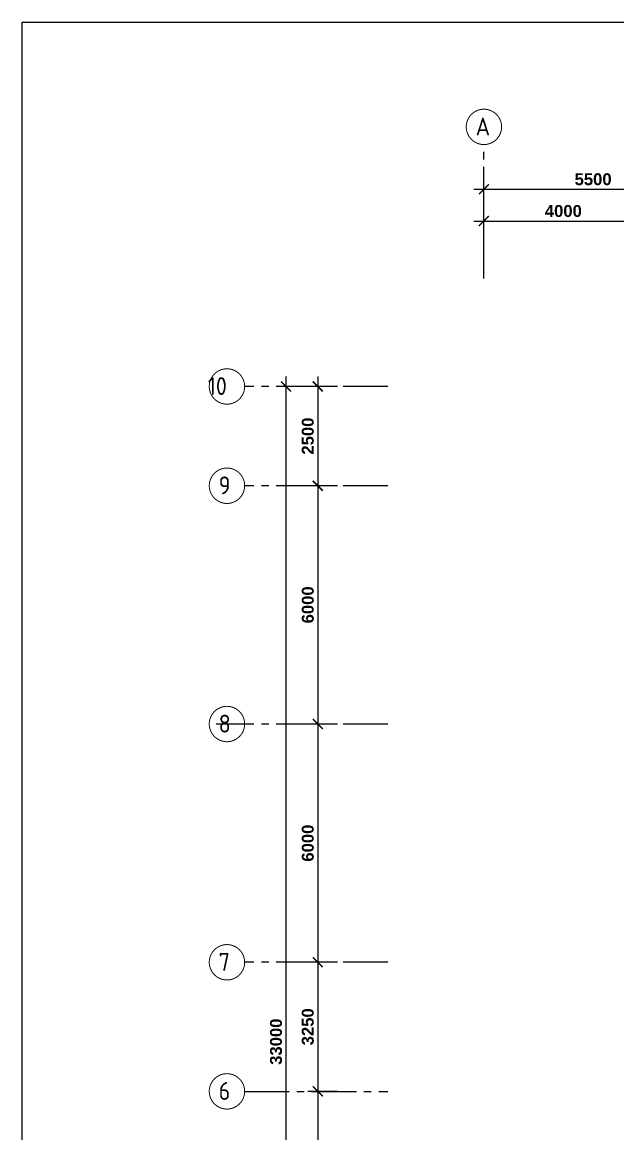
# Model space of a CAD drawing. Header units: inches. Extents: x 16928 to 514628, y -1471 to 241387.
# Drawn here: x 285816 to 300813, y 35413 to 63403 of the extents above; entities that cross this region are included whole.
import ezdxf

# ---------------------------------------------------------------- set-up
doc = ezdxf.new("R2010")
doc.units = ezdxf.units.IN
doc.header["$MEASUREMENT"] = 0
doc.linetypes.add('CENTER2', pattern=[1.125, 0.75, -0.125, 0.125, -0.125])
for name, color, linetype in [('DIM', 4, 'Continuous'), ('GRID', 8, 'CENTER2'), ('GRID-TEXT', 8, 'Continuous'), ('t.block', 4, 'Continuous')]:
    doc.layers.add(name, color=color, linetype=linetype)
doc.styles.add('STYLE1', font='ISOCP.SHX')
doc.styles.add('style2', font='sanssb__.ttf', dxfattribs={"height": 1200})

# ---------------------------------------------------------------- blocks, each defined once
blk = doc.blocks.new('_ARCHTICK')
at = {"color": 0, "linetype": 'ByBlock', "const_width": 0.15}
blk.add_lwpolyline([(-0.5, -0.5), (0.5, 0.5)], dxfattribs=at)

msp = doc.modelspace()

# ---------------------------------------------------------------- linework, layer by layer
at = {"layer": 'DIM'}
for p, q in [((297442, 58702), (297442, 59447)), ((297192, 59197), (303192, 59197)), ((297442, 57902), (297442, 58647)), ((297192, 58397), (301692, 58397)), ((292458, 54481), (292458, 20981)), ((293258, 54481), (293258, 51481)), ((292953, 54231), (292208, 54231)), ((293753, 54231), (293008, 54231)), ((293258, 51981), (293258, 45481)), ((293753, 51731), (293008, 51731)), ((293753, 51731), (293008, 51731)), ((293258, 45981), (293258, 39481)), ((293753, 45731), (293008, 45731)), ((293753, 45731), (293008, 45731)), ((293258, 39981), (293258, 36231)), ((293753, 39731), (293008, 39731)), ((293753, 39731), (293008, 39731)), ((293258, 36731), (293258, 32981)), ((293753, 36481), (293008, 36481)), ((293753, 36481), (293008, 36481))]:
    msp.add_line(p, q, dxfattribs=at)
at = {"layer": 'GRID', "ltscale": 1500}
for p, q in [((297442, 56950), (297442, 60322)), ((295026, 54231), (291417, 54231)), ((295026, 51731), (291417, 51731)), ((295026, 45731), (290703, 45731)), ((295026, 39731), (291417, 39731)), ((291417, 36481), (295026, 36481))]:
    msp.add_line(p, q, dxfattribs=at)
at = {"layer": 'GRID-TEXT', "const_width": 24.7}
for points in [[(297888, 60767, 1), (296997, 60767, 0.414214), (297442, 60322, 0.414214), (297888, 60767, 1)], [(291417, 54231, 1), (290526, 54231, 0.414214), (290972, 53785, 0.414214), (291417, 54231, 1)], [(291417, 51731, 1), (290526, 51731, 0.414214), (290972, 51285, 0.414214), (291417, 51731, 1)], [(291417, 45731, 1), (290526, 45731, 0.414214), (290972, 45285, 0.414214), (291417, 45731, 1)], [(291417, 39731, 1), (290526, 39731, 0.414214), (290972, 39285, 0.414214), (291417, 39731, 1)], [(291417, 36481, 1), (290526, 36481, 0.414214), (290972, 36035, 0.414214), (291417, 36481, 1)]]:
    msp.add_lwpolyline(points, format="xyb", dxfattribs=at)
at = {"layer": 't.block', "color": 7, "ltscale": 0.5}
msp.add_lwpolyline([(380671, -1460), (285816, -1460), (285816, 63403), (380671, 63403)], close=True, dxfattribs=at)

# ---------------------------------------------------------------- block references
at = {"layer": 'DIM', "xscale": 250, "yscale": 250, "zscale": 250}
for p, rotation in [((297442, 59197), 180), ((297442, 58397), 180), ((292458, 54231), 90), ((293258, 54231), 90), ((293258, 51731), 90), ((293258, 51731), 270), ((293258, 45731), 270), ((293258, 45731), 90), ((293258, 39731), 270), ((293258, 39731), 90), ((293258, 36481), 270), ((293258, 36481), 90)]:
    msp.add_blockref('_ARCHTICK', p, dxfattribs=dict(at, rotation=rotation))

# ---------------------------------------------------------------- texts
at = {"layer": 'DIM', "char_height": 300, "attachment_point": 5, "style": 'style2'}
for s, insert in [('\\A1;5500', (300192, 59447)), ('\\A1;4000', (299442, 58647))]:
    msp.add_mtext(s, dxfattribs=dict(at, insert=insert))
at = {"layer": 'DIM', "char_height": 300, "attachment_point": 5, "rotation": 90, "style": 'style2'}
for s, insert in [('\\A1;2500', (293008, 52981)), ('\\A1;6000', (293008, 48731)), ('\\A1;6000', (293008, 42731)), ('\\A1;3250', (293008, 38106)), ('\\A1;33000', (292208, 37731))]:
    msp.add_mtext(s, dxfattribs=dict(at, insert=insert))
at = {"layer": 'GRID-TEXT', "style": 'STYLE1'}
for s, p in [('A', (297234, 60552)), ('10', (290490, 54015)), ('9', (290763, 51515)), ('8', (290763, 45515)), ('7', (290763, 39515)), ('6', (290763, 36265))]:
    msp.add_text(s, height=450, dxfattribs=at).set_placement(p)

doc.saveas('drawing.dxf')
